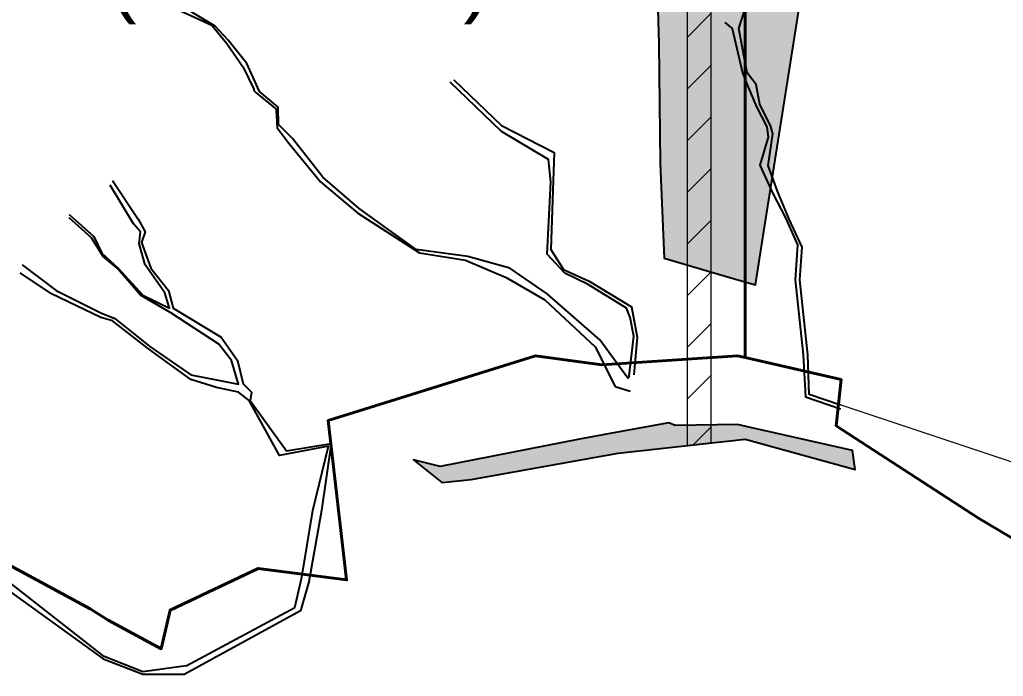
# Model space of a CAD drawing. Header units: metres. Extents: x 201400 to 215600, y 173235 to 1738400.
# Drawn here: x 207787 to 208628, y 1734777 to 1735338 of the extents above; entities that cross this region are included whole.
import ezdxf

# ---------------------------------------------------------------- set-up
doc = ezdxf.new("R2010")
doc.units = ezdxf.units.M
doc.layers.add('250Acres', color=7, linetype='Continuous', lineweight=25)
doc.layers.add('new streem', color=7, linetype='Continuous')
doc.layers.add('STREAM', color=7, linetype='Continuous', lineweight=0, true_color=0x3dcfff)
doc.styles.get("Standard").update_dxf_attribs({"font": 'arial.ttf', "height": 50})

msp = doc.modelspace()

# ---------------------------------------------------------------- hatches: boundary and pattern name
at = {"layer": 'new streem'}
h = msp.add_hatch(color=151, dxfattribs=at)
h.dxf.hatch_style = 1
h.paths.add_polyline_path([(208454.11, 1735352.03), (208331.94, 1735366.55), (208333.43, 1735318.06), (208334.65, 1735215.49), (208338.06, 1735134.48), (208399.11, 1735116.62), (208416.12, 1735111.73), (208423.22, 1735157.44)])
h = msp.add_hatch(color=151, dxfattribs=at)
h.dxf.hatch_style = 1
h.paths.add_polyline_path([(208411.82, 1734989.77), (208400.87, 1734992.35), (208347.41, 1734991.44), (208342.04, 1734993.97), (208293.15, 1734985.13), (208265.51, 1734979.95), (208146.36, 1734956.64), (208123.59, 1734962.17), (208147.81, 1734942.78), (208173.03, 1734945.36), (208298.77, 1734967.85), (208407.47, 1734979.88), (208501.59, 1734953.9), (208499.27, 1734970.12)])
at = {"layer": 'STREAM'}
h = msp.add_hatch(dxfattribs=at)
h.set_pattern_fill('ANSI31', color=256, scale=250)
h.set_pattern_definition([(45, (-8694.004, -31706.453), (-22.0970869, 22.0970869), [])])
h.paths.add_polyline_path([(208378.05, 1734976.63), (208358.05, 1734974.41), (208358.05, 1735691.79), (208378.05, 1735682.46)])

# ---------------------------------------------------------------- linework, layer by layer
at = {"color": 6}
msp.add_line((208501.28, 1734953.98), (208501.59, 1734953.9), dxfattribs=at)
at = {"layer": '250Acres', "color": 5, "lineweight": 40, "flags": 128}
for points in [[(207759.68, 1734881.97), (207847.1, 1734834.93), (207862.48, 1734825.1), (207907.77, 1734800.72), (207915.37, 1734833.79), (207990.8, 1734869.35), (208066.31, 1734859.52), (208050.61, 1734995.81), (208227.89, 1735051.01), (208284.69, 1735043.39), (208400.82, 1735051.26), (208407.31, 1735049.76), (208407.31, 1735769.33), (208203.18, 1735864.49), (207251.98, 1735864.49)], [(209141.05, 1734079.71), (209447.76, 1735284.26), (208593.62, 1735682.46), (208476.31, 1735737.16), (208407.31, 1735769.33), (208407.31, 1735049.76), (208489.41, 1735030.81), (208485.31, 1734991.21), (208606.96, 1734912.36), (208654.05, 1734884.51), (208646.9, 1734848.49), (208741.36, 1734805.84), (208831.03, 1734765.9)]]:
    msp.add_lwpolyline(points, dxfattribs=at)
at = {"layer": 'new streem', "color": 151, "flags": 128}
for points in [[(208454.11, 1735352.03), (208331.94, 1735366.55), (208333.43, 1735318.06), (208334.65, 1735215.49), (208338.06, 1735134.48), (208399.11, 1735116.62), (208416.12, 1735111.73), (208423.22, 1735157.44)], [(208411.82, 1734989.77), (208400.87, 1734992.35), (208347.41, 1734991.44), (208342.04, 1734993.97), (208293.15, 1734985.13), (208265.51, 1734979.95), (208146.36, 1734956.64), (208123.59, 1734962.17), (208147.81, 1734942.78), (208173.03, 1734945.36), (208298.77, 1734967.85), (208407.47, 1734979.88), (208501.59, 1734953.9), (208499.27, 1734970.12)]]:
    msp.add_lwpolyline(points, close=True, dxfattribs=at)
at = {"layer": 'STREAM'}
msp.add_lwpolyline([(208378.05, 1734976.63), (208358.05, 1734974.41), (208358.05, 1735691.79), (208378.05, 1735682.46), (208378.05, 1734976.63)], dxfattribs=at)
msp.add_lwpolyline([(208378.05, 1734976.63), (208358.05, 1734974.41), (208358.05, 1735691.79), (208378.05, 1735682.46), (208378.05, 1734976.63)], dxfattribs=at)
for points, elevation in [([(208308, 1735034), (208306.91, 1735032.05), (208283, 1735064.9), (208238, 1735104), (208206, 1735126), (208170, 1735136), (208126, 1735142), (208077, 1735177), (208046, 1735204), (208020, 1735237), (208008, 1735249), (208007.79, 1735263.7), (207992, 1735277), (207981, 1735301), (207965, 1735321), (207954, 1735333), (207934, 1735345), (207918, 1735358)], 292.45), ([(207911, 1735352), (207933, 1735342), (207951, 1735333.9), (207964, 1735318), (207978, 1735298), (207987, 1735279), (207987, 1735278), (207989, 1735276), (208006, 1735262), (208006, 1735261), (208007, 1735246), (208017, 1735233), (208044, 1735200), (208076, 1735173), (208128.67, 1735139.18), (208168.1, 1735132.98), (208203, 1735118), (208235.95, 1735098.91), (208278.93, 1735058.93), (208296, 1735025), (208308.85, 1735020.92)], 303.47), ([(210513.7, 1734334.1), (208462, 1735018), (208461, 1735052), (208454, 1735116), (208456, 1735144), (208445.1, 1735168), (208435, 1735192), (208427.03, 1735213.91), (208430.99, 1735240.9), (208428.94, 1735248.08), (208420, 1735266), (208416.9, 1735282.97), (208409, 1735293), (208402, 1735331), (208407, 1735347)], 288.88), ([(208390, 1735336), (208396.1, 1735331), (208405, 1735293), (208410.04, 1735280.91), (208417, 1735264), (208426, 1735247), (208427, 1735238), (208420, 1735214), (208431, 1735189.9), (208442, 1735169), (208452.1, 1735146), (208450, 1735116.1), (208457, 1735052), (208459, 1735016), (208489, 1735005.9)], 291.34), ([(208308, 1735034), (208312, 1735068), (208309, 1735084), (208305.82, 1735092), (208273, 1735112), (208252.96, 1735121.91), (208238, 1735138), (208241, 1735199.9), (208239, 1735219), (208199, 1735243), (208155, 1735285)], 292.45), ([(208158, 1735287), (208199, 1735248), (208244, 1735225), (208243, 1735201), (208241, 1735142), (208252, 1735125), (208274, 1735115), (208310, 1735093), (208315, 1735067), (208312, 1735035)], 299.01), ([(207829, 1735172), (207850, 1735153), (207857, 1735139), (207871, 1735126), (207892, 1735103), (207915, 1735092), (207911, 1735105), (207894, 1735129), (207889.07, 1735146.07), (207889, 1735147), (207890, 1735157), (207884, 1735164), (207864, 1735197)], 296.27), ([(207866.1, 1735201), (207888.06, 1735167.92), (207894, 1735157), (207891, 1735148), (207899, 1735126), (207914, 1735107), (207918.01, 1735091.99), (207959, 1735067), (207973, 1735047), (207977.98, 1735027.1), (207985.07, 1735019.93), (207984, 1735013), (208015, 1734970), (208053.04, 1734976.09), (208045, 1734919), (208034, 1734858), (208028, 1734837)], 299.59), ([(207788.9, 1735129), (207818, 1735107), (207856, 1735088), (207868.09, 1735082.96), (207898, 1735059), (207933, 1735035), (207958.05, 1735029.91), (207974, 1735027), (207968.04, 1735047.09), (207957, 1735061), (207916, 1735088), (207890, 1735103), (207870, 1735126), (207858, 1735136), (207848, 1735152), (207829, 1735169)], 303.91), ([(208022, 1734836), (208028.1, 1734862), (208037.54, 1734918.82), (208050.9, 1734974), (208009, 1734966), (207983.05, 1735012.91), (207974, 1735020), (207955.1, 1735023.98), (207933, 1735031), (207897, 1735057), (207866, 1735081), (207856, 1735083.9), (207814, 1735104), (207787, 1735122)], 290.44), ([(207929, 1734786), (207892, 1734781), (207859, 1734794), (207771, 1734863)], 290.97), ([(207779, 1734849), (207858.1, 1734792), (207892, 1734779), (207928, 1734779)], 305.16), ([(208028, 1734837), (208026.91, 1734833.17), (207928, 1734779)], 290.4), ([(207929, 1734786), (208022, 1734836)], 290.97)]:
    msp.add_lwpolyline(points, dxfattribs=dict(at, elevation=elevation))
at = {"layer": 'STREAM', "linetype": 'Continuous', "lineweight": 25}
for points, elevation in [([(208308, 1735034), (208306.91, 1735032.05), (208283, 1735064.9), (208238, 1735104), (208206, 1735126), (208170, 1735136), (208126, 1735142), (208077, 1735177), (208046, 1735204), (208020, 1735237), (208008, 1735249), (208007.79, 1735263.7), (207992, 1735277), (207981, 1735301), (207965, 1735321), (207954, 1735333), (207934, 1735345), (207918, 1735358)], 292.45), ([(208308, 1735034), (208306.91, 1735032.05), (208283, 1735064.9), (208238, 1735104), (208206, 1735126), (208170, 1735136), (208126, 1735142), (208077, 1735177), (208046, 1735204), (208020, 1735237), (208008, 1735249), (208007.79, 1735263.7), (207992, 1735277), (207981, 1735301), (207965, 1735321), (207954, 1735333), (207934, 1735345), (207918, 1735358)], 292.45), ([(207911, 1735352), (207933, 1735342), (207951, 1735333.9), (207964, 1735318), (207978, 1735298), (207987, 1735279), (207987, 1735278), (207989, 1735276), (208006, 1735262), (208006, 1735261), (208007, 1735246), (208017, 1735233), (208044, 1735200), (208076, 1735173), (208128.67, 1735139.18), (208168.1, 1735132.98), (208203, 1735118), (208235.95, 1735098.91), (208278.93, 1735058.93), (208296, 1735025), (208308.85, 1735020.92)], 303.47), ([(207911, 1735352), (207933, 1735342), (207951, 1735333.9), (207964, 1735318), (207978, 1735298), (207987, 1735279), (207987, 1735278), (207989, 1735276), (208006, 1735262), (208006, 1735261), (208007, 1735246), (208017, 1735233), (208044, 1735200), (208076, 1735173), (208128.67, 1735139.18), (208168.1, 1735132.98), (208203, 1735118), (208235.95, 1735098.91), (208278.93, 1735058.93), (208296, 1735025), (208308.85, 1735020.92)], 303.47), ([(208489, 1735009), (208462, 1735018), (208461, 1735052), (208454, 1735116), (208456, 1735144), (208445.1, 1735168), (208435, 1735192), (208427.03, 1735213.91), (208430.99, 1735240.9), (208428.94, 1735248.08), (208420, 1735266), (208416.9, 1735282.97), (208409, 1735293), (208402, 1735331), (208407, 1735347)], 288.88), ([(208489, 1735009), (208462, 1735018), (208461, 1735052), (208454, 1735116), (208456, 1735144), (208445.1, 1735168), (208435, 1735192), (208427.03, 1735213.91), (208430.99, 1735240.9), (208428.94, 1735248.08), (208420, 1735266), (208416.9, 1735282.97), (208409, 1735293), (208402, 1735331), (208407, 1735347)], 288.88), ([(208390, 1735336), (208396.1, 1735331), (208405, 1735293), (208410.04, 1735280.91), (208417, 1735264), (208426, 1735247), (208427, 1735238), (208420, 1735214), (208431, 1735189.9), (208442, 1735169), (208452.1, 1735146), (208450, 1735116.1), (208457, 1735052), (208459, 1735016), (208489, 1735005.9)], 291.34), ([(208390, 1735336), (208396.1, 1735331), (208405, 1735293), (208410.04, 1735280.91), (208417, 1735264), (208426, 1735247), (208427, 1735238), (208420, 1735214), (208431, 1735189.9), (208442, 1735169), (208452.1, 1735146), (208450, 1735116.1), (208457, 1735052), (208459, 1735016), (208489, 1735005.9)], 291.34), ([(208308, 1735034), (208312, 1735068), (208309, 1735084), (208305.82, 1735092), (208273, 1735112), (208252.96, 1735121.91), (208238, 1735138), (208241, 1735199.9), (208239, 1735219), (208199, 1735243), (208155, 1735285)], 292.45), ([(208308, 1735034), (208312, 1735068), (208309, 1735084), (208305.82, 1735092), (208273, 1735112), (208252.96, 1735121.91), (208238, 1735138), (208241, 1735199.9), (208239, 1735219), (208199, 1735243), (208155, 1735285)], 292.45), ([(208158, 1735287), (208199, 1735248), (208244, 1735225), (208243, 1735201), (208241, 1735142), (208252, 1735125), (208274, 1735115), (208310, 1735093), (208315, 1735067), (208312, 1735035)], 299.01), ([(208158, 1735287), (208199, 1735248), (208244, 1735225), (208243, 1735201), (208241, 1735142), (208252, 1735125), (208274, 1735115), (208310, 1735093), (208315, 1735067), (208312, 1735035)], 299.01), ([(207829, 1735172), (207850, 1735153), (207857, 1735139), (207871, 1735126), (207892, 1735103), (207915, 1735092), (207911, 1735105), (207894, 1735129), (207889.07, 1735146.07), (207889, 1735147), (207890, 1735157), (207884, 1735164), (207864, 1735197)], 296.27), ([(207829, 1735172), (207850, 1735153), (207857, 1735139), (207871, 1735126), (207892, 1735103), (207915, 1735092), (207911, 1735105), (207894, 1735129), (207889.07, 1735146.07), (207889, 1735147), (207890, 1735157), (207884, 1735164), (207864, 1735197)], 296.27), ([(207866.1, 1735201), (207888.06, 1735167.92), (207894, 1735157), (207891, 1735148), (207899, 1735126), (207914, 1735107), (207918.01, 1735091.99), (207959, 1735067), (207973, 1735047), (207977.98, 1735027.1), (207985.07, 1735019.93), (207984, 1735013), (208015, 1734970), (208053.04, 1734976.09), (208045, 1734919), (208034, 1734858), (208028, 1734837)], 299.59), ([(207866.1, 1735201), (207888.06, 1735167.92), (207894, 1735157), (207891, 1735148), (207899, 1735126), (207914, 1735107), (207918.01, 1735091.99), (207959, 1735067), (207973, 1735047), (207977.98, 1735027.1), (207985.07, 1735019.93), (207984, 1735013), (208015, 1734970), (208053.04, 1734976.09), (208045, 1734919), (208034, 1734858), (208028, 1734837)], 299.59), ([(207788.9, 1735129), (207818, 1735107), (207856, 1735088), (207868.09, 1735082.96), (207898, 1735059), (207933, 1735035), (207958.05, 1735029.91), (207974, 1735027), (207968.04, 1735047.09), (207957, 1735061), (207916, 1735088), (207890, 1735103), (207870, 1735126), (207858, 1735136), (207848, 1735152), (207829, 1735169)], 303.91), ([(207788.9, 1735129), (207818, 1735107), (207856, 1735088), (207868.09, 1735082.96), (207898, 1735059), (207933, 1735035), (207958.05, 1735029.91), (207974, 1735027), (207968.04, 1735047.09), (207957, 1735061), (207916, 1735088), (207890, 1735103), (207870, 1735126), (207858, 1735136), (207848, 1735152), (207829, 1735169)], 303.91), ([(208022, 1734836), (208028.1, 1734862), (208037.54, 1734918.82), (208050.9, 1734974), (208009, 1734966), (207983.05, 1735012.91), (207974, 1735020), (207955.1, 1735023.98), (207933, 1735031), (207897, 1735057), (207866, 1735081), (207856, 1735083.9), (207814, 1735104), (207787, 1735122)], 290.44), ([(208022, 1734836), (208028.1, 1734862), (208037.54, 1734918.82), (208050.9, 1734974), (208009, 1734966), (207983.05, 1735012.91), (207974, 1735020), (207955.1, 1735023.98), (207933, 1735031), (207897, 1735057), (207866, 1735081), (207856, 1735083.9), (207814, 1735104), (207787, 1735122)], 290.44), ([(207929, 1734786), (207892, 1734781), (207859, 1734794), (207771, 1734863)], 290.97), ([(207929, 1734786), (207892, 1734781), (207859, 1734794), (207771, 1734863)], 290.97), ([(207779, 1734849), (207858.1, 1734792), (207892, 1734779), (207928, 1734779)], 305.16), ([(207779, 1734849), (207858.1, 1734792), (207892, 1734779), (207928, 1734779)], 305.16), ([(208028, 1734837), (208026.91, 1734833.17), (207928, 1734779)], 290.4), ([(208028, 1734837), (208026.91, 1734833.17), (207928, 1734779)], 290.4), ([(207929, 1734786), (208022, 1734836)], 290.97), ([(207929, 1734786), (208022, 1734836)], 290.97)]:
    msp.add_lwpolyline(points, dxfattribs=dict(at, elevation=elevation))

# ---------------------------------------------------------------- texts
at = {"layer": '250Acres', "linetype": 'Continuous', "lineweight": 40, "ltscale": 50}
msp.add_text('250 Acre (257 Acre)', height=50, dxfattribs=at).set_placement((207564.58, 1735349.57))

doc.saveas('drawing.dxf')
